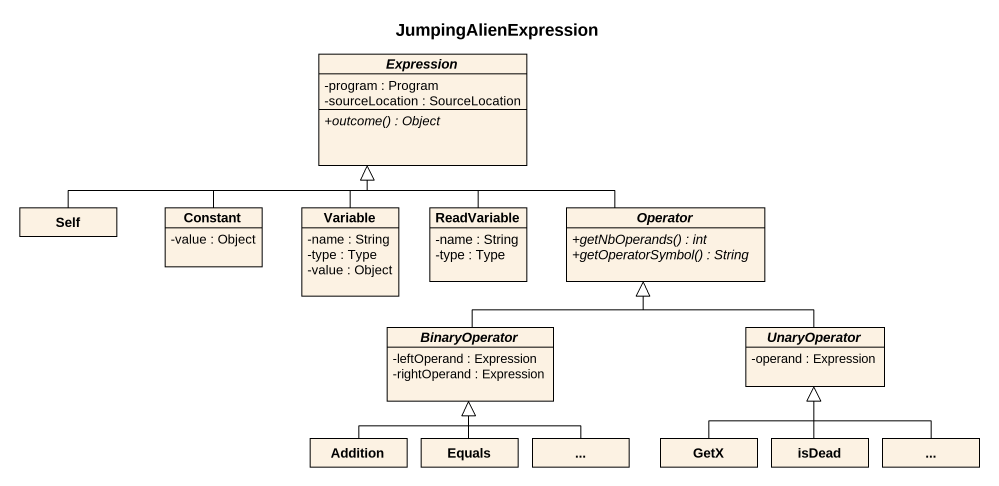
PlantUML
@startuml
title JumpingAlienExpression
hide circle
hide empty members
skinparam classAttributeIconSize 0
abstract class Expression {
  -program : Program
  -sourceLocation : SourceLocation
  {abstract} +outcome() : Object
}
class Self
class Constant {
  -value : Object
}
class Variable {
  -name : String
  -type : Type
  -value : Object
}
class ReadVariable {
  -name : String
  -type : Type
}
abstract class Operator {
  {abstract} +getNbOperands() : int
  {abstract} +getOperatorSymbol() : String
}
abstract class BinaryOperator {
  -leftOperand : Expression
  -rightOperand : Expression
}
abstract class UnaryOperator {
  -operand : Expression
}
class Addition
class Equals
class "..." as class1
class GetX
class isDead
class "..." as class2
Self -right-|> Expression
Constant -up-|> Expression
Variable -up-|> Expression
ReadVariable -up-|> Expression
Operator -left-|> Expression
BinaryOperator -up-|> Operator
UnaryOperator -up-|> Operator
Addition -up-|> BinaryOperator
Equals -up-|> BinaryOperator
class1 -up-|> BinaryOperator
GetX -up-|> UnaryOperator
isDead -up-|> UnaryOperator
class2 -up-|> UnaryOperator
@enduml
